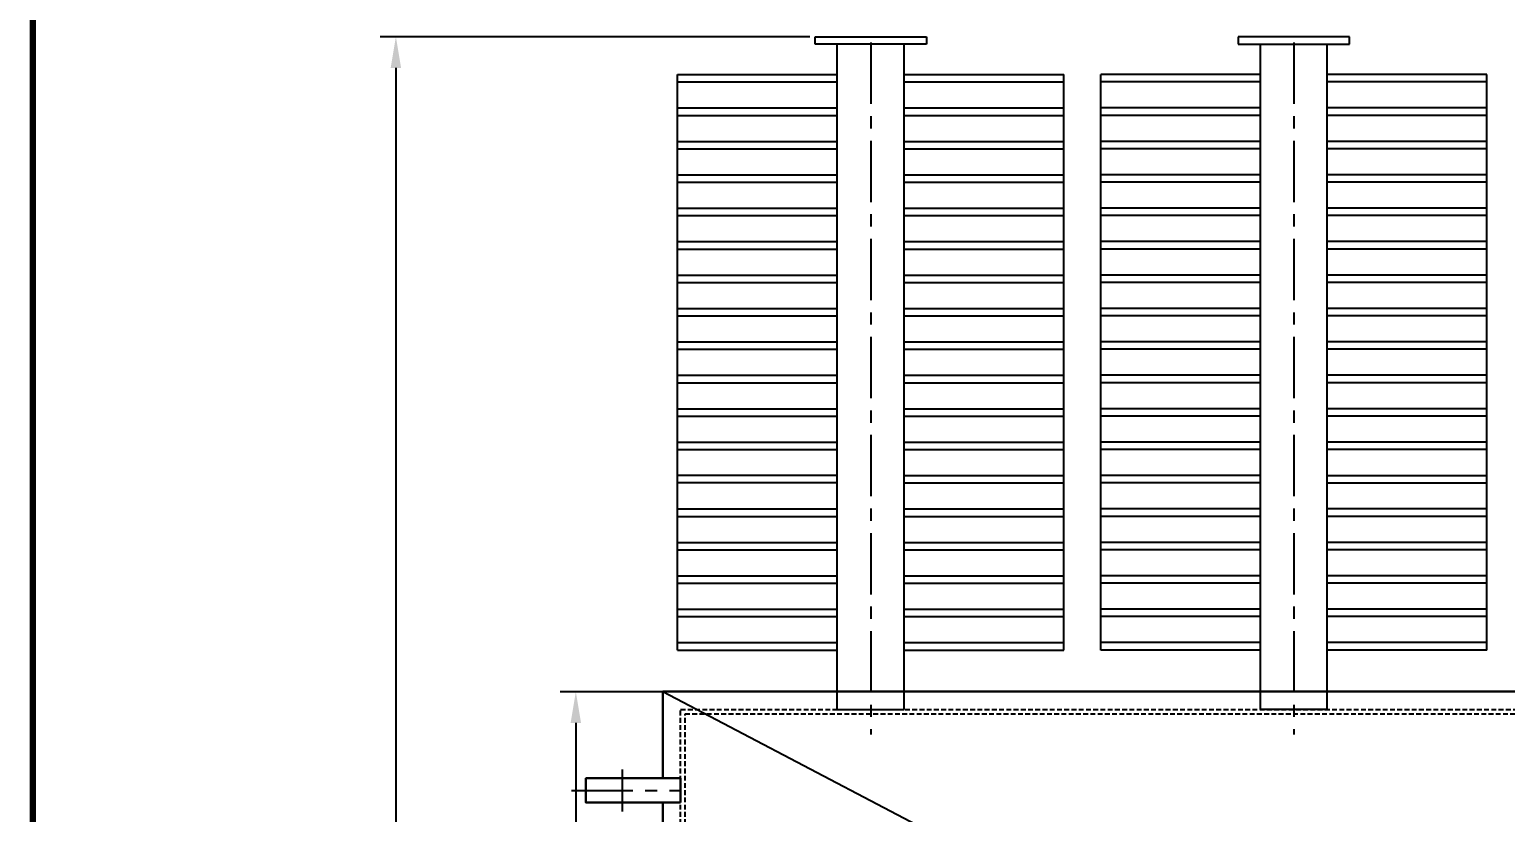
# Model space of a CAD drawing. Header units: inches. Extents: x 198356 to 209798, y -190593 to -183267.
# Drawn here: x 198993 to 200981, y -187402 to -186348 of the extents above; entities that cross this region are included whole.
import ezdxf

# ---------------------------------------------------------------- set-up
doc = ezdxf.new("R2010")
doc.units = ezdxf.units.IN
doc.header["$LTSCALE"] = 13
doc.linetypes.add('CENTERX2', pattern=[101.6, 63.5, -12.7, 12.7, -12.7])
doc.linetypes.add('DASHED', pattern=[0.75, 0.5, -0.25])
for name, color, linetype in [('1', 4, 'Continuous'), ('4虚线层', 6, 'DASHED'), ('粗实线', 4, 'Continuous')]:
    doc.layers.add(name, color=color, linetype=linetype)
doc.layers.add('2细实线', color=3, linetype='Continuous', lineweight=20)
doc.layers.add('标注、文本', color=3, linetype='Continuous', lineweight=25)
doc.styles.get("Standard").update_dxf_attribs({"font": 'gbenor.shx', "bigfont": 'gbcbig.shx'})
doc.dimstyles.new('英寸 1-10', dxfattribs={"dimscale": 14, "dimtxt": 3.5, "dimasz": 2, "dimexe": 1.5, "dimexo": 0.5, "dimgap": 0.5, "dimtad": 1, "dimtoh": 1, "dimdec": 0, "dimdsep": 46, "dimtxsty": 'Standard', "dimcen": 2.5, "dimclrd": 3, "dimclre": 3, "dimclrt": 3, "dimadec": 0, "dimazin": 2, "dimtfac": 1, "dimtdec": 0, "dimtmove": 0, "dimatfit": 2, "dimfxl": 1, "dimarcsym": 0})

# ---------------------------------------------------------------- blocks, each defined once
blk = doc.blocks.new('*D101')
at = {"layer": '2细实线', "color": 3, "linetype": 'ByBlock', "lineweight": -2}
for p, q in [((204482.5, -183812.8), (204702.3, -183812.8)), ((204681.3, -183854.8), (204681.3, -185990.8)), ((204332.5, -186032.8), (204702.3, -186032.8)), ((201100.8, -188826.9), (201100.8, -188994.8)), ((199830.8, -188846.5), (199830.8, -188994.8)), ((201072.8, -188973.8), (199858.8, -188973.8))]:
    blk.add_line(p, q, dxfattribs=at)
at = {"layer": '2细实线', "color": 3, "linetype": 'ByBlock'}
for points in [[(204674.3, -183854.8), (204688.3, -183854.8), (204681.3, -183812.8)], [(204674.3, -185990.8), (204688.3, -185990.8), (204681.3, -186032.8)], [(199858.8, -188969.1), (199858.8, -188978.5), (199830.8, -188973.8)], [(201072.8, -188969.1), (201072.8, -188978.5), (201100.8, -188973.8)]]:
    blk.add_solid(points, dxfattribs=at)
at = {"layer": 'Defpoints', "color": 0, "linetype": 'ByBlock'}
for p in [(204475.5, -183812.8), (204325.5, -186032.8), (204681.3, -186032.8), (201100.8, -188819.9), (199830.8, -188839.5), (199830.8, -188973.8)]:
    blk.add_point(p, dxfattribs=at)
at = {"layer": '2细实线', "color": 3, "linetype": 'ByBlock', "insert": (204636.1, -185152.3), "char_height": 73.5, "attachment_point": 5, "rotation": 90}
blk.add_mtext('2220 [87]', dxfattribs=at)
at = {"layer": '2细实线', "color": 3, "linetype": 'ByBlock', "insert": (200465.8, -188941.3), "char_height": 49, "attachment_point": 5}
blk.add_mtext('1270 [50]', dxfattribs=at)
blk = doc.blocks.new('*D120')
at = {"layer": '2细实线', "color": 3, "linetype": 'ByBlock', "lineweight": -2}
for p, q in [((199869.7, -187239.5), (199707.7, -187239.5)), ((199728.7, -187281.5), (199728.7, -188087.5)), ((199823.8, -188129.5), (199707.7, -188129.5))]:
    blk.add_line(p, q, dxfattribs=at)
at = {"layer": '2细实线', "color": 3, "linetype": 'ByBlock'}
for points in [[(199721.7, -187281.5), (199735.7, -187281.5), (199728.7, -187239.5)], [(199721.7, -188087.5), (199735.7, -188087.5), (199728.7, -188129.5)]]:
    blk.add_solid(points, dxfattribs=at)
at = {"layer": 'Defpoints', "color": 0, "linetype": 'ByBlock'}
for p in [(199876.7, -187239.5), (199728.7, -188129.5), (199830.8, -188129.5)]:
    blk.add_point(p, dxfattribs=at)
at = {"layer": '2细实线', "color": 3, "linetype": 'ByBlock', "insert": (199683.5, -187684.5), "char_height": 73.5, "attachment_point": 5, "rotation": 90}
blk.add_mtext('890 [35]', dxfattribs=at)
blk = doc.blocks.new('*D128')
at = {"layer": '2细实线', "color": 3, "linetype": 'ByBlock', "lineweight": -2}
for p, q in [((200043.8, -186357.5), (199465.3, -186357.5)), ((199486.3, -186399.5), (199486.3, -188797.5)), ((199703.7, -188839.5), (199465.3, -188839.5))]:
    blk.add_line(p, q, dxfattribs=at)
at = {"layer": '2细实线', "color": 3, "linetype": 'ByBlock'}
for points in [[(199479.3, -186399.5), (199493.3, -186399.5), (199486.3, -186357.5)], [(199479.3, -188797.5), (199493.3, -188797.5), (199486.3, -188839.5)]]:
    blk.add_solid(points, dxfattribs=at)
at = {"layer": 'Defpoints', "color": 0, "linetype": 'ByBlock'}
for p in [(200050.8, -186357.5), (199486.3, -188839.5), (199710.7, -188839.5)]:
    blk.add_point(p, dxfattribs=at)
at = {"layer": '2细实线', "color": 3, "linetype": 'ByBlock', "insert": (199441, -187598.5), "char_height": 73.5, "attachment_point": 5, "rotation": 90}
blk.add_mtext('2482 [98]', dxfattribs=at)

msp = doc.modelspace()

# ---------------------------------------------------------------- linework, layer by layer
at = {"layer": '1', "ltscale": 5}
for p, q in [((200050.829, -186357.487), (200200.829, -186357.487)), ((200050.829, -186367.487), (200050.829, -186357.487)), ((200050.829, -186357.487), (200200.829, -186357.487)), ((200050.829, -186367.487), (200050.829, -186357.487)), ((200200.829, -186367.487), (200050.829, -186367.487)), ((200200.829, -186367.487), (200050.829, -186367.487)), ((200080.829, -187263.487), (200080.829, -186367.487)), ((200080.829, -187263.487), (200080.829, -186367.487)), ((200170.829, -187263.487), (200170.829, -186367.487)), ((200170.829, -187263.487), (200170.829, -186367.487)), ((200200.829, -186357.487), (200200.829, -186367.487)), ((200200.829, -186357.487), (200200.829, -186367.487)), ((200770.829, -186357.487), (200620.829, -186357.487)), ((200620.829, -186357.487), (200620.829, -186367.487)), ((200770.829, -186357.487), (200620.829, -186357.487)), ((200620.829, -186357.487), (200620.829, -186367.487)), ((200620.829, -186367.487), (200770.829, -186367.487)), ((200620.829, -186367.487), (200770.829, -186367.487)), ((200650.829, -187263.487), (200650.829, -186367.487)), ((200650.829, -187263.487), (200650.829, -186367.487)), ((200740.829, -187263.487), (200740.829, -186367.487)), ((200740.829, -187263.487), (200740.829, -186367.487)), ((200770.829, -186367.487), (200770.829, -186357.487)), ((200770.829, -186367.487), (200770.829, -186357.487)), ((199865.829, -187183.487), (199865.829, -186408.487)), ((199865.829, -186408.487), (200080.829, -186408.487)), ((199865.829, -186408.487), (200080.829, -186408.487)), ((199865.829, -186408.487), (200080.829, -186408.487)), ((199865.829, -186408.487), (200080.829, -186408.487)), ((200170.829, -186408.487), (200385.829, -186408.487)), ((200170.829, -186408.487), (200385.829, -186408.487)), ((200170.829, -186408.487), (200385.829, -186408.487)), ((200170.829, -186408.487), (200385.829, -186408.487)), ((200170.829, -186408.487), (200385.829, -186408.487)), ((200170.829, -186408.487), (200385.829, -186408.487)), ((200170.829, -186408.487), (200385.829, -186408.487)), ((200170.829, -186408.487), (200385.829, -186408.487)), ((200385.829, -187183.487), (200385.829, -186408.487)), ((200435.829, -187183.487), (200435.829, -186408.487)), ((200650.829, -186408.487), (200435.829, -186408.487)), ((200650.829, -186408.487), (200435.829, -186408.487)), ((200650.829, -186408.487), (200435.829, -186408.487)), ((200650.829, -186408.487), (200435.829, -186408.487)), ((200650.829, -186408.487), (200435.829, -186408.487)), ((200650.829, -186408.487), (200435.829, -186408.487)), ((200650.829, -186408.487), (200435.829, -186408.487)), ((200650.829, -186408.487), (200435.829, -186408.487)), ((200955.829, -186408.487), (200740.829, -186408.487)), ((200955.829, -186408.487), (200740.829, -186408.487)), ((200955.829, -186408.487), (200740.829, -186408.487)), ((200955.829, -186408.487), (200740.829, -186408.487)), ((200955.829, -187183.487), (200955.829, -186408.487)), ((199865.829, -186418.487), (200080.829, -186418.487)), ((199865.829, -186418.487), (200080.829, -186418.487)), ((199865.829, -186418.487), (200080.829, -186418.487)), ((199865.829, -186418.487), (200080.829, -186418.487)), ((200170.829, -186418.487), (200385.829, -186418.487)), ((200170.829, -186418.487), (200385.829, -186418.487)), ((200170.829, -186418.487), (200385.829, -186418.487)), ((200170.829, -186418.487), (200385.829, -186418.487)), ((200170.829, -186418.487), (200385.829, -186418.487)), ((200170.829, -186418.487), (200385.829, -186418.487)), ((200170.829, -186418.487), (200385.829, -186418.487)), ((200170.829, -186418.487), (200385.829, -186418.487)), ((200650.829, -186418.487), (200435.829, -186418.487)), ((200650.829, -186418.487), (200435.829, -186418.487)), ((200650.829, -186418.487), (200435.829, -186418.487)), ((200650.829, -186418.487), (200435.829, -186418.487)), ((200650.829, -186418.487), (200435.829, -186418.487)), ((200650.829, -186418.487), (200435.829, -186418.487)), ((200650.829, -186418.487), (200435.829, -186418.487)), ((200650.829, -186418.487), (200435.829, -186418.487)), ((200955.829, -186418.487), (200740.829, -186418.487)), ((200955.829, -186418.487), (200740.829, -186418.487)), ((200955.829, -186418.487), (200740.829, -186418.487)), ((200955.829, -186418.487), (200740.829, -186418.487)), ((199865.829, -186453.487), (200080.829, -186453.487)), ((199865.829, -186453.487), (200080.829, -186453.487)), ((199865.829, -186453.487), (200080.829, -186453.487)), ((199865.829, -186453.487), (200080.829, -186453.487)), ((200170.829, -186453.487), (200385.829, -186453.487)), ((200170.829, -186453.487), (200385.829, -186453.487)), ((200170.829, -186453.487), (200385.829, -186453.487)), ((200170.829, -186453.487), (200385.829, -186453.487)), ((200170.829, -186453.487), (200385.829, -186453.487)), ((200170.829, -186453.487), (200385.829, -186453.487)), ((200170.829, -186453.487), (200385.829, -186453.487)), ((200170.829, -186453.487), (200385.829, -186453.487)), ((200650.829, -186453.487), (200435.829, -186453.487)), ((200650.829, -186453.487), (200435.829, -186453.487)), ((200650.829, -186453.487), (200435.829, -186453.487)), ((200650.829, -186453.487), (200435.829, -186453.487)), ((200650.829, -186453.487), (200435.829, -186453.487)), ((200650.829, -186453.487), (200435.829, -186453.487)), ((200650.829, -186453.487), (200435.829, -186453.487)), ((200650.829, -186453.487), (200435.829, -186453.487)), ((200955.829, -186453.487), (200740.829, -186453.487)), ((200955.829, -186453.487), (200740.829, -186453.487)), ((200955.829, -186453.487), (200740.829, -186453.487)), ((200955.829, -186453.487), (200740.829, -186453.487)), ((199865.829, -186463.487), (200080.829, -186463.487)), ((199865.829, -186463.487), (200080.829, -186463.487)), ((199865.829, -186463.487), (200080.829, -186463.487)), ((199865.829, -186463.487), (200080.829, -186463.487)), ((200170.829, -186463.487), (200385.829, -186463.487)), ((200170.829, -186463.487), (200385.829, -186463.487)), ((200170.829, -186463.487), (200385.829, -186463.487)), ((200170.829, -186463.487), (200385.829, -186463.487)), ((200170.829, -186463.487), (200385.829, -186463.487)), ((200170.829, -186463.487), (200385.829, -186463.487)), ((200170.829, -186463.487), (200385.829, -186463.487)), ((200170.829, -186463.487), (200385.829, -186463.487)), ((200650.829, -186463.487), (200435.829, -186463.487)), ((200650.829, -186463.487), (200435.829, -186463.487)), ((200650.829, -186463.487), (200435.829, -186463.487)), ((200650.829, -186463.487), (200435.829, -186463.487)), ((200650.829, -186463.487), (200435.829, -186463.487)), ((200650.829, -186463.487), (200435.829, -186463.487)), ((200650.829, -186463.487), (200435.829, -186463.487)), ((200650.829, -186463.487), (200435.829, -186463.487)), ((200955.829, -186463.487), (200740.829, -186463.487)), ((200955.829, -186463.487), (200740.829, -186463.487)), ((200955.829, -186463.487), (200740.829, -186463.487)), ((200955.829, -186463.487), (200740.829, -186463.487)), ((199865.829, -186498.487), (200080.829, -186498.487)), ((199865.829, -186498.487), (200080.829, -186498.487)), ((199865.829, -186498.487), (200080.829, -186498.487)), ((199865.829, -186498.487), (200080.829, -186498.487)), ((199865.829, -186508.487), (200080.829, -186508.487)), ((199865.829, -186508.487), (200080.829, -186508.487)), ((199865.829, -186508.487), (200080.829, -186508.487)), ((199865.829, -186508.487), (200080.829, -186508.487)), ((200170.829, -186498.487), (200385.829, -186498.487)), ((200170.829, -186498.487), (200385.829, -186498.487)), ((200170.829, -186498.487), (200385.829, -186498.487)), ((200170.829, -186498.487), (200385.829, -186498.487)), ((200170.829, -186498.487), (200385.829, -186498.487)), ((200170.829, -186498.487), (200385.829, -186498.487)), ((200170.829, -186498.487), (200385.829, -186498.487)), ((200170.829, -186498.487), (200385.829, -186498.487)), ((200170.829, -186508.487), (200385.829, -186508.487)), ((200170.829, -186508.487), (200385.829, -186508.487)), ((200170.829, -186508.487), (200385.829, -186508.487)), ((200170.829, -186508.487), (200385.829, -186508.487)), ((200170.829, -186508.487), (200385.829, -186508.487)), ((200170.829, -186508.487), (200385.829, -186508.487)), ((200170.829, -186508.487), (200385.829, -186508.487)), ((200170.829, -186508.487), (200385.829, -186508.487)), ((200650.829, -186498.487), (200435.829, -186498.487)), ((200650.829, -186498.487), (200435.829, -186498.487)), ((200650.829, -186498.487), (200435.829, -186498.487)), ((200650.829, -186498.487), (200435.829, -186498.487)), ((200650.829, -186498.487), (200435.829, -186498.487)), ((200650.829, -186498.487), (200435.829, -186498.487)), ((200650.829, -186498.487), (200435.829, -186498.487)), ((200650.829, -186498.487), (200435.829, -186498.487)), ((200650.829, -186508.487), (200435.829, -186508.487)), ((200650.829, -186508.487), (200435.829, -186508.487)), ((200650.829, -186508.487), (200435.829, -186508.487)), ((200650.829, -186508.487), (200435.829, -186508.487)), ((200650.829, -186508.487), (200435.829, -186508.487)), ((200650.829, -186508.487), (200435.829, -186508.487)), ((200650.829, -186508.487), (200435.829, -186508.487)), ((200650.829, -186508.487), (200435.829, -186508.487)), ((200955.829, -186498.487), (200740.829, -186498.487)), ((200955.829, -186498.487), (200740.829, -186498.487)), ((200955.829, -186498.487), (200740.829, -186498.487)), ((200955.829, -186498.487), (200740.829, -186498.487)), ((200955.829, -186508.487), (200740.829, -186508.487)), ((200955.829, -186508.487), (200740.829, -186508.487)), ((200955.829, -186508.487), (200740.829, -186508.487)), ((200955.829, -186508.487), (200740.829, -186508.487)), ((199865.829, -186543.487), (200080.829, -186543.487)), ((199865.829, -186543.487), (200080.829, -186543.487)), ((200170.829, -186543.487), (200385.829, -186543.487)), ((200170.829, -186543.487), (200385.829, -186543.487)), ((200170.829, -186543.487), (200385.829, -186543.487)), ((200170.829, -186543.487), (200385.829, -186543.487)), ((200650.829, -186543.487), (200435.829, -186543.487)), ((200650.829, -186543.487), (200435.829, -186543.487)), ((200650.829, -186543.487), (200435.829, -186543.487)), ((200650.829, -186543.487), (200435.829, -186543.487)), ((200955.829, -186543.487), (200740.829, -186543.487)), ((200955.829, -186543.487), (200740.829, -186543.487)), ((199865.829, -186553.487), (200080.829, -186553.487)), ((199865.829, -186553.487), (200080.829, -186553.487)), ((200170.829, -186553.487), (200385.829, -186553.487)), ((200170.829, -186553.487), (200385.829, -186553.487)), ((200170.829, -186553.487), (200385.829, -186553.487)), ((200170.829, -186553.487), (200385.829, -186553.487)), ((200650.829, -186553.487), (200435.829, -186553.487)), ((200650.829, -186553.487), (200435.829, -186553.487)), ((200650.829, -186553.487), (200435.829, -186553.487)), ((200650.829, -186553.487), (200435.829, -186553.487)), ((200955.829, -186553.487), (200740.829, -186553.487)), ((200955.829, -186553.487), (200740.829, -186553.487)), ((199865.829, -186588.487), (200080.829, -186588.487)), ((199865.829, -186588.487), (200080.829, -186588.487)), ((200170.829, -186588.487), (200385.829, -186588.487)), ((200170.829, -186588.487), (200385.829, -186588.487)), ((200170.829, -186588.487), (200385.829, -186588.487)), ((200170.829, -186588.487), (200385.829, -186588.487)), ((200650.829, -186588.487), (200435.829, -186588.487)), ((200650.829, -186588.487), (200435.829, -186588.487)), ((200650.829, -186588.487), (200435.829, -186588.487)), ((200650.829, -186588.487), (200435.829, -186588.487)), ((200955.829, -186588.487), (200740.829, -186588.487)), ((200955.829, -186588.487), (200740.829, -186588.487)), ((199865.829, -186598.487), (200080.829, -186598.487)), ((199865.829, -186598.487), (200080.829, -186598.487)), ((200170.829, -186598.487), (200385.829, -186598.487)), ((200170.829, -186598.487), (200385.829, -186598.487)), ((200170.829, -186598.487), (200385.829, -186598.487)), ((200170.829, -186598.487), (200385.829, -186598.487)), ((200650.829, -186598.487), (200435.829, -186598.487)), ((200650.829, -186598.487), (200435.829, -186598.487)), ((200650.829, -186598.487), (200435.829, -186598.487)), ((200650.829, -186598.487), (200435.829, -186598.487)), ((200955.829, -186598.487), (200740.829, -186598.487)), ((200955.829, -186598.487), (200740.829, -186598.487)), ((199865.829, -186633.487), (200080.829, -186633.487)), ((199865.829, -186633.487), (200080.829, -186633.487)), ((199865.829, -186643.487), (200080.829, -186643.487)), ((199865.829, -186643.487), (200080.829, -186643.487)), ((200170.829, -186633.487), (200385.829, -186633.487)), ((200170.829, -186633.487), (200385.829, -186633.487)), ((200170.829, -186633.487), (200385.829, -186633.487)), ((200170.829, -186633.487), (200385.829, -186633.487)), ((200170.829, -186643.487), (200385.829, -186643.487)), ((200170.829, -186643.487), (200385.829, -186643.487)), ((200170.829, -186643.487), (200385.829, -186643.487)), ((200170.829, -186643.487), (200385.829, -186643.487)), ((200650.829, -186633.487), (200435.829, -186633.487)), ((200650.829, -186633.487), (200435.829, -186633.487)), ((200650.829, -186633.487), (200435.829, -186633.487)), ((200650.829, -186633.487), (200435.829, -186633.487)), ((200650.829, -186643.487), (200435.829, -186643.487)), ((200650.829, -186643.487), (200435.829, -186643.487)), ((200650.829, -186643.487), (200435.829, -186643.487)), ((200650.829, -186643.487), (200435.829, -186643.487)), ((200955.829, -186633.487), (200740.829, -186633.487)), ((200955.829, -186633.487), (200740.829, -186633.487)), ((200955.829, -186643.487), (200740.829, -186643.487)), ((200955.829, -186643.487), (200740.829, -186643.487)), ((199865.829, -186678.487), (200080.829, -186678.487)), ((199865.829, -186678.487), (200080.829, -186678.487)), ((199865.829, -186678.487), (200080.829, -186678.487)), ((199865.829, -186678.487), (200080.829, -186678.487)), ((199865.829, -186688.487), (200080.829, -186688.487)), ((199865.829, -186688.487), (200080.829, -186688.487)), ((199865.829, -186688.487), (200080.829, -186688.487)), ((199865.829, -186688.487), (200080.829, -186688.487)), ((200170.829, -186678.487), (200385.829, -186678.487)), ((200170.829, -186678.487), (200385.829, -186678.487)), ((200170.829, -186678.487), (200385.829, -186678.487)), ((200170.829, -186678.487), (200385.829, -186678.487)), ((200170.829, -186678.487), (200385.829, -186678.487)), ((200170.829, -186678.487), (200385.829, -186678.487)), ((200170.829, -186678.487), (200385.829, -186678.487)), ((200170.829, -186678.487), (200385.829, -186678.487)), ((200170.829, -186688.487), (200385.829, -186688.487)), ((200170.829, -186688.487), (200385.829, -186688.487)), ((200170.829, -186688.487), (200385.829, -186688.487)), ((200170.829, -186688.487), (200385.829, -186688.487)), ((200170.829, -186688.487), (200385.829, -186688.487)), ((200170.829, -186688.487), (200385.829, -186688.487)), ((200170.829, -186688.487), (200385.829, -186688.487)), ((200170.829, -186688.487), (200385.829, -186688.487)), ((200650.829, -186678.487), (200435.829, -186678.487)), ((200650.829, -186678.487), (200435.829, -186678.487)), ((200650.829, -186678.487), (200435.829, -186678.487)), ((200650.829, -186678.487), (200435.829, -186678.487)), ((200650.829, -186678.487), (200435.829, -186678.487)), ((200650.829, -186678.487), (200435.829, -186678.487)), ((200650.829, -186678.487), (200435.829, -186678.487)), ((200650.829, -186678.487), (200435.829, -186678.487)), ((200650.829, -186688.487), (200435.829, -186688.487)), ((200650.829, -186688.487), (200435.829, -186688.487)), ((200650.829, -186688.487), (200435.829, -186688.487)), ((200650.829, -186688.487), (200435.829, -186688.487)), ((200650.829, -186688.487), (200435.829, -186688.487)), ((200650.829, -186688.487), (200435.829, -186688.487)), ((200650.829, -186688.487), (200435.829, -186688.487)), ((200650.829, -186688.487), (200435.829, -186688.487)), ((200955.829, -186678.487), (200740.829, -186678.487)), ((200955.829, -186678.487), (200740.829, -186678.487)), ((200955.829, -186678.487), (200740.829, -186678.487)), ((200955.829, -186678.487), (200740.829, -186678.487)), ((200955.829, -186688.487), (200740.829, -186688.487)), ((200955.829, -186688.487), (200740.829, -186688.487)), ((200955.829, -186688.487), (200740.829, -186688.487)), ((200955.829, -186688.487), (200740.829, -186688.487)), ((199865.829, -186723.487), (200080.829, -186723.487)), ((199865.829, -186723.487), (200080.829, -186723.487)), ((199865.829, -186723.487), (200080.829, -186723.487)), ((199865.829, -186723.487), (200080.829, -186723.487)), ((200170.829, -186723.487), (200385.829, -186723.487)), ((200170.829, -186723.487), (200385.829, -186723.487)), ((200170.829, -186723.487), (200385.829, -186723.487)), ((200170.829, -186723.487), (200385.829, -186723.487)), ((200170.829, -186723.487), (200385.829, -186723.487)), ((200170.829, -186723.487), (200385.829, -186723.487)), ((200170.829, -186723.487), (200385.829, -186723.487)), ((200170.829, -186723.487), (200385.829, -186723.487)), ((200650.829, -186723.487), (200435.829, -186723.487)), ((200650.829, -186723.487), (200435.829, -186723.487)), ((200650.829, -186723.487), (200435.829, -186723.487)), ((200650.829, -186723.487), (200435.829, -186723.487)), ((200650.829, -186723.487), (200435.829, -186723.487)), ((200650.829, -186723.487), (200435.829, -186723.487)), ((200650.829, -186723.487), (200435.829, -186723.487)), ((200650.829, -186723.487), (200435.829, -186723.487)), ((200955.829, -186723.487), (200740.829, -186723.487)), ((200955.829, -186723.487), (200740.829, -186723.487)), ((200955.829, -186723.487), (200740.829, -186723.487)), ((200955.829, -186723.487), (200740.829, -186723.487)), ((199865.829, -186733.487), (200080.829, -186733.487)), ((199865.829, -186733.487), (200080.829, -186733.487)), ((199865.829, -186733.487), (200080.829, -186733.487)), ((199865.829, -186733.487), (200080.829, -186733.487)), ((200170.829, -186733.487), (200385.829, -186733.487)), ((200170.829, -186733.487), (200385.829, -186733.487)), ((200170.829, -186733.487), (200385.829, -186733.487)), ((200170.829, -186733.487), (200385.829, -186733.487)), ((200170.829, -186733.487), (200385.829, -186733.487)), ((200170.829, -186733.487), (200385.829, -186733.487)), ((200170.829, -186733.487), (200385.829, -186733.487)), ((200170.829, -186733.487), (200385.829, -186733.487)), ((200650.829, -186733.487), (200435.829, -186733.487)), ((200650.829, -186733.487), (200435.829, -186733.487)), ((200650.829, -186733.487), (200435.829, -186733.487)), ((200650.829, -186733.487), (200435.829, -186733.487)), ((200650.829, -186733.487), (200435.829, -186733.487)), ((200650.829, -186733.487), (200435.829, -186733.487)), ((200650.829, -186733.487), (200435.829, -186733.487)), ((200650.829, -186733.487), (200435.829, -186733.487)), ((200955.829, -186733.487), (200740.829, -186733.487)), ((200955.829, -186733.487), (200740.829, -186733.487)), ((200955.829, -186733.487), (200740.829, -186733.487)), ((200955.829, -186733.487), (200740.829, -186733.487)), ((199865.829, -186768.487), (200080.829, -186768.487)), ((199865.829, -186768.487), (200080.829, -186768.487)), ((199865.829, -186768.487), (200080.829, -186768.487)), ((199865.829, -186768.487), (200080.829, -186768.487)), ((200170.829, -186768.487), (200385.829, -186768.487)), ((200170.829, -186768.487), (200385.829, -186768.487)), ((200170.829, -186768.487), (200385.829, -186768.487)), ((200170.829, -186768.487), (200385.829, -186768.487)), ((200170.829, -186768.487), (200385.829, -186768.487)), ((200170.829, -186768.487), (200385.829, -186768.487)), ((200170.829, -186768.487), (200385.829, -186768.487)), ((200170.829, -186768.487), (200385.829, -186768.487)), ((200650.829, -186768.487), (200435.829, -186768.487)), ((200650.829, -186768.487), (200435.829, -186768.487)), ((200650.829, -186768.487), (200435.829, -186768.487)), ((200650.829, -186768.487), (200435.829, -186768.487)), ((200650.829, -186768.487), (200435.829, -186768.487)), ((200650.829, -186768.487), (200435.829, -186768.487)), ((200650.829, -186768.487), (200435.829, -186768.487)), ((200650.829, -186768.487), (200435.829, -186768.487)), ((200955.829, -186768.487), (200740.829, -186768.487)), ((200955.829, -186768.487), (200740.829, -186768.487)), ((200955.829, -186768.487), (200740.829, -186768.487)), ((200955.829, -186768.487), (200740.829, -186768.487)), ((199865.829, -186778.487), (200080.829, -186778.487)), ((199865.829, -186778.487), (200080.829, -186778.487)), ((199865.829, -186778.487), (200080.829, -186778.487)), ((199865.829, -186778.487), (200080.829, -186778.487)), ((200170.829, -186778.487), (200385.829, -186778.487)), ((200170.829, -186778.487), (200385.829, -186778.487)), ((200170.829, -186778.487), (200385.829, -186778.487)), ((200170.829, -186778.487), (200385.829, -186778.487)), ((200170.829, -186778.487), (200385.829, -186778.487)), ((200170.829, -186778.487), (200385.829, -186778.487)), ((200170.829, -186778.487), (200385.829, -186778.487)), ((200170.829, -186778.487), (200385.829, -186778.487)), ((200650.829, -186778.487), (200435.829, -186778.487)), ((200650.829, -186778.487), (200435.829, -186778.487)), ((200650.829, -186778.487), (200435.829, -186778.487)), ((200650.829, -186778.487), (200435.829, -186778.487)), ((200650.829, -186778.487), (200435.829, -186778.487)), ((200650.829, -186778.487), (200435.829, -186778.487)), ((200650.829, -186778.487), (200435.829, -186778.487)), ((200650.829, -186778.487), (200435.829, -186778.487)), ((200955.829, -186778.487), (200740.829, -186778.487)), ((200955.829, -186778.487), (200740.829, -186778.487)), ((200955.829, -186778.487), (200740.829, -186778.487)), ((200955.829, -186778.487), (200740.829, -186778.487)), ((199865.829, -186813.487), (200080.829, -186813.487)), ((199865.829, -186813.487), (200080.829, -186813.487)), ((199865.829, -186823.487), (200080.829, -186823.487)), ((199865.829, -186823.487), (200080.829, -186823.487)), ((200170.829, -186813.487), (200385.829, -186813.487)), ((200170.829, -186813.487), (200385.829, -186813.487)), ((200170.829, -186813.487), (200385.829, -186813.487)), ((200170.829, -186813.487), (200385.829, -186813.487)), ((200170.829, -186823.487), (200385.829, -186823.487)), ((200170.829, -186823.487), (200385.829, -186823.487)), ((200170.829, -186823.487), (200385.829, -186823.487)), ((200170.829, -186823.487), (200385.829, -186823.487)), ((200650.829, -186813.487), (200435.829, -186813.487)), ((200650.829, -186813.487), (200435.829, -186813.487)), ((200650.829, -186813.487), (200435.829, -186813.487)), ((200650.829, -186813.487), (200435.829, -186813.487)), ((200650.829, -186823.487), (200435.829, -186823.487)), ((200650.829, -186823.487), (200435.829, -186823.487)), ((200650.829, -186823.487), (200435.829, -186823.487)), ((200650.829, -186823.487), (200435.829, -186823.487)), ((200955.829, -186813.487), (200740.829, -186813.487)), ((200955.829, -186813.487), (200740.829, -186813.487)), ((200955.829, -186823.487), (200740.829, -186823.487)), ((200955.829, -186823.487), (200740.829, -186823.487)), ((199865.829, -186858.487), (200080.829, -186858.487)), ((199865.829, -186858.487), (200080.829, -186858.487)), ((199865.829, -186868.487), (200080.829, -186868.487)), ((199865.829, -186868.487), (200080.829, -186868.487)), ((200170.829, -186858.487), (200385.829, -186858.487)), ((200170.829, -186858.487), (200385.829, -186858.487)), ((200170.829, -186858.487), (200385.829, -186858.487)), ((200170.829, -186858.487), (200385.829, -186858.487)), ((200170.829, -186868.487), (200385.829, -186868.487)), ((200170.829, -186868.487), (200385.829, -186868.487)), ((200170.829, -186868.487), (200385.829, -186868.487)), ((200170.829, -186868.487), (200385.829, -186868.487)), ((200650.829, -186858.487), (200435.829, -186858.487)), ((200650.829, -186858.487), (200435.829, -186858.487)), ((200650.829, -186858.487), (200435.829, -186858.487)), ((200650.829, -186858.487), (200435.829, -186858.487)), ((200650.829, -186868.487), (200435.829, -186868.487)), ((200650.829, -186868.487), (200435.829, -186868.487)), ((200650.829, -186868.487), (200435.829, -186868.487)), ((200650.829, -186868.487), (200435.829, -186868.487)), ((200955.829, -186858.487), (200740.829, -186858.487)), ((200955.829, -186858.487), (200740.829, -186858.487)), ((200955.829, -186868.487), (200740.829, -186868.487)), ((200955.829, -186868.487), (200740.829, -186868.487)), ((199865.829, -186903.487), (200080.829, -186903.487)), ((199865.829, -186903.487), (200080.829, -186903.487)), ((200170.829, -186903.487), (200385.829, -186903.487)), ((200170.829, -186903.487), (200385.829, -186903.487)), ((200170.829, -186903.487), (200385.829, -186903.487)), ((200170.829, -186903.487), (200385.829, -186903.487)), ((200650.829, -186903.487), (200435.829, -186903.487)), ((200650.829, -186903.487), (200435.829, -186903.487)), ((200650.829, -186903.487), (200435.829, -186903.487)), ((200650.829, -186903.487), (200435.829, -186903.487)), ((200955.829, -186903.487), (200740.829, -186903.487)), ((200955.829, -186903.487), (200740.829, -186903.487)), ((199865.829, -186913.487), (200080.829, -186913.487)), ((199865.829, -186913.487), (200080.829, -186913.487)), ((200170.829, -186913.487), (200385.829, -186913.487)), ((200170.829, -186913.487), (200385.829, -186913.487)), ((200170.829, -186913.487), (200385.829, -186913.487)), ((200170.829, -186913.487), (200385.829, -186913.487)), ((200650.829, -186913.487), (200435.829, -186913.487)), ((200650.829, -186913.487), (200435.829, -186913.487)), ((200650.829, -186913.487), (200435.829, -186913.487)), ((200650.829, -186913.487), (200435.829, -186913.487)), ((200955.829, -186913.487), (200740.829, -186913.487)), ((200955.829, -186913.487), (200740.829, -186913.487)), ((200080.829, -186948.487), (199865.829, -186948.487)), ((200080.829, -186948.487), (199865.829, -186948.487)), ((200080.829, -186948.487), (199865.829, -186948.487)), ((200080.829, -186948.487), (199865.829, -186948.487)), ((200170.829, -186948.487), (200385.829, -186948.487)), ((200170.829, -186948.487), (200385.829, -186948.487)), ((200170.829, -186948.487), (200385.829, -186948.487)), ((200170.829, -186948.487), (200385.829, -186948.487)), ((200650.829, -186948.487), (200435.829, -186948.487)), ((200650.829, -186948.487), (200435.829, -186948.487)), ((200650.829, -186948.487), (200435.829, -186948.487)), ((200650.829, -186948.487), (200435.829, -186948.487)), ((200740.829, -186948.487), (200955.829, -186948.487)), ((200740.829, -186948.487), (200955.829, -186948.487)), ((200740.829, -186948.487), (200955.829, -186948.487)), ((200740.829, -186948.487), (200955.829, -186948.487)), ((200080.829, -186958.487), (199865.829, -186958.487)), ((200080.829, -186958.487), (199865.829, -186958.487)), ((200080.829, -186958.487), (199865.829, -186958.487)), ((200080.829, -186958.487), (199865.829, -186958.487)), ((200080.829, -186958.487), (199865.829, -186958.487)), ((200080.829, -186958.487), (199865.829, -186958.487)), ((200170.829, -186958.487), (200385.829, -186958.487)), ((200170.829, -186958.487), (200385.829, -186958.487)), ((200170.829, -186958.487), (200385.829, -186958.487)), ((200170.829, -186958.487), (200385.829, -186958.487)), ((200170.829, -186958.487), (200385.829, -186958.487)), ((200170.829, -186958.487), (200385.829, -186958.487)), ((200650.829, -186958.487), (200435.829, -186958.487)), ((200650.829, -186958.487), (200435.829, -186958.487)), ((200650.829, -186958.487), (200435.829, -186958.487)), ((200650.829, -186958.487), (200435.829, -186958.487)), ((200650.829, -186958.487), (200435.829, -186958.487)), ((200650.829, -186958.487), (200435.829, -186958.487)), ((200740.829, -186958.487), (200955.829, -186958.487)), ((200740.829, -186958.487), (200955.829, -186958.487)), ((200740.829, -186958.487), (200955.829, -186958.487)), ((200740.829, -186958.487), (200955.829, -186958.487)), ((200740.829, -186958.487), (200955.829, -186958.487)), ((200740.829, -186958.487), (200955.829, -186958.487)), ((199865.829, -186993.487), (200080.829, -186993.487)), ((199865.829, -186993.487), (200080.829, -186993.487)), ((199865.829, -186993.487), (200080.829, -186993.487)), ((199865.829, -186993.487), (200080.829, -186993.487)), ((199865.829, -187003.487), (200080.829, -187003.487)), ((199865.829, -187003.487), (200080.829, -187003.487)), ((199865.829, -187003.487), (200080.829, -187003.487)), ((199865.829, -187003.487), (200080.829, -187003.487)), ((200170.829, -186993.487), (200385.829, -186993.487)), ((200170.829, -186993.487), (200385.829, -186993.487)), ((200170.829, -186993.487), (200385.829, -186993.487)), ((200170.829, -186993.487), (200385.829, -186993.487)), ((200170.829, -186993.487), (200385.829, -186993.487)), ((200170.829, -186993.487), (200385.829, -186993.487)), ((200170.829, -186993.487), (200385.829, -186993.487)), ((200170.829, -186993.487), (200385.829, -186993.487)), ((200170.829, -187003.487), (200385.829, -187003.487)), ((200170.829, -187003.487), (200385.829, -187003.487)), ((200170.829, -187003.487), (200385.829, -187003.487)), ((200170.829, -187003.487), (200385.829, -187003.487)), ((200170.829, -187003.487), (200385.829, -187003.487)), ((200170.829, -187003.487), (200385.829, -187003.487)), ((200170.829, -187003.487), (200385.829, -187003.487)), ((200170.829, -187003.487), (200385.829, -187003.487)), ((200650.829, -186993.487), (200435.829, -186993.487)), ((200650.829, -186993.487), (200435.829, -186993.487)), ((200650.829, -186993.487), (200435.829, -186993.487)), ((200650.829, -186993.487), (200435.829, -186993.487)), ((200650.829, -186993.487), (200435.829, -186993.487)), ((200650.829, -186993.487), (200435.829, -186993.487)), ((200650.829, -186993.487), (200435.829, -186993.487)), ((200650.829, -186993.487), (200435.829, -186993.487)), ((200650.829, -187003.487), (200435.829, -187003.487)), ((200650.829, -187003.487), (200435.829, -187003.487)), ((200650.829, -187003.487), (200435.829, -187003.487)), ((200650.829, -187003.487), (200435.829, -187003.487)), ((200650.829, -187003.487), (200435.829, -187003.487)), ((200650.829, -187003.487), (200435.829, -187003.487)), ((200650.829, -187003.487), (200435.829, -187003.487)), ((200650.829, -187003.487), (200435.829, -187003.487)), ((200955.829, -186993.487), (200740.829, -186993.487)), ((200955.829, -186993.487), (200740.829, -186993.487)), ((200955.829, -186993.487), (200740.829, -186993.487)), ((200955.829, -186993.487), (200740.829, -186993.487)), ((200955.829, -187003.487), (200740.829, -187003.487)), ((200955.829, -187003.487), (200740.829, -187003.487)), ((200955.829, -187003.487), (200740.829, -187003.487)), ((200955.829, -187003.487), (200740.829, -187003.487)), ((199865.829, -187038.487), (200080.829, -187038.487)), ((199865.829, -187038.487), (200080.829, -187038.487)), ((199865.829, -187038.487), (200080.829, -187038.487)), ((199865.829, -187038.487), (200080.829, -187038.487)), ((199865.829, -187048.487), (200080.829, -187048.487)), ((199865.829, -187048.487), (200080.829, -187048.487)), ((199865.829, -187048.487), (200080.829, -187048.487)), ((199865.829, -187048.487), (200080.829, -187048.487)), ((200170.829, -187038.487), (200385.829, -187038.487)), ((200170.829, -187038.487), (200385.829, -187038.487)), ((200170.829, -187038.487), (200385.829, -187038.487)), ((200170.829, -187038.487), (200385.829, -187038.487)), ((200170.829, -187038.487), (200385.829, -187038.487)), ((200170.829, -187038.487), (200385.829, -187038.487)), ((200170.829, -187038.487), (200385.829, -187038.487)), ((200170.829, -187038.487), (200385.829, -187038.487)), ((200170.829, -187048.487), (200385.829, -187048.487)), ((200170.829, -187048.487), (200385.829, -187048.487)), ((200170.829, -187048.487), (200385.829, -187048.487)), ((200170.829, -187048.487), (200385.829, -187048.487)), ((200170.829, -187048.487), (200385.829, -187048.487)), ((200170.829, -187048.487), (200385.829, -187048.487)), ((200170.829, -187048.487), (200385.829, -187048.487)), ((200170.829, -187048.487), (200385.829, -187048.487)), ((200650.829, -187038.487), (200435.829, -187038.487)), ((200650.829, -187038.487), (200435.829, -187038.487)), ((200650.829, -187038.487), (200435.829, -187038.487)), ((200650.829, -187038.487), (200435.829, -187038.487)), ((200650.829, -187038.487), (200435.829, -187038.487)), ((200650.829, -187038.487), (200435.829, -187038.487)), ((200650.829, -187038.487), (200435.829, -187038.487)), ((200650.829, -187038.487), (200435.829, -187038.487)), ((200650.829, -187048.487), (200435.829, -187048.487)), ((200650.829, -187048.487), (200435.829, -187048.487)), ((200650.829, -187048.487), (200435.829, -187048.487)), ((200650.829, -187048.487), (200435.829, -187048.487)), ((200650.829, -187048.487), (200435.829, -187048.487)), ((200650.829, -187048.487), (200435.829, -187048.487)), ((200650.829, -187048.487), (200435.829, -187048.487)), ((200650.829, -187048.487), (200435.829, -187048.487)), ((200955.829, -187038.487), (200740.829, -187038.487)), ((200955.829, -187038.487), (200740.829, -187038.487)), ((200955.829, -187038.487), (200740.829, -187038.487)), ((200955.829, -187038.487), (200740.829, -187038.487)), ((200955.829, -187048.487), (200740.829, -187048.487)), ((200955.829, -187048.487), (200740.829, -187048.487)), ((200955.829, -187048.487), (200740.829, -187048.487)), ((200955.829, -187048.487), (200740.829, -187048.487)), ((199865.829, -187083.487), (200080.829, -187083.487)), ((199865.829, -187083.487), (200080.829, -187083.487)), ((199865.829, -187083.487), (200080.829, -187083.487)), ((199865.829, -187083.487), (200080.829, -187083.487)), ((200170.829, -187083.487), (200385.829, -187083.487)), ((200170.829, -187083.487), (200385.829, -187083.487)), ((200170.829, -187083.487), (200385.829, -187083.487)), ((200170.829, -187083.487), (200385.829, -187083.487)), ((200170.829, -187083.487), (200385.829, -187083.487)), ((200170.829, -187083.487), (200385.829, -187083.487)), ((200170.829, -187083.487), (200385.829, -187083.487)), ((200170.829, -187083.487), (200385.829, -187083.487)), ((200650.829, -187083.487), (200435.829, -187083.487)), ((200650.829, -187083.487), (200435.829, -187083.487)), ((200650.829, -187083.487), (200435.829, -187083.487)), ((200650.829, -187083.487), (200435.829, -187083.487)), ((200650.829, -187083.487), (200435.829, -187083.487)), ((200650.829, -187083.487), (200435.829, -187083.487)), ((200650.829, -187083.487), (200435.829, -187083.487)), ((200650.829, -187083.487), (200435.829, -187083.487)), ((200955.829, -187083.487), (200740.829, -187083.487)), ((200955.829, -187083.487), (200740.829, -187083.487)), ((200955.829, -187083.487), (200740.829, -187083.487)), ((200955.829, -187083.487), (200740.829, -187083.487)), ((199865.829, -187093.487), (200080.829, -187093.487)), ((199865.829, -187093.487), (200080.829, -187093.487)), ((199865.829, -187093.487), (200080.829, -187093.487)), ((199865.829, -187093.487), (200080.829, -187093.487)), ((200170.829, -187093.487), (200385.829, -187093.487)), ((200170.829, -187093.487), (200385.829, -187093.487)), ((200170.829, -187093.487), (200385.829, -187093.487)), ((200170.829, -187093.487), (200385.829, -187093.487)), ((200170.829, -187093.487), (200385.829, -187093.487)), ((200170.829, -187093.487), (200385.829, -187093.487)), ((200170.829, -187093.487), (200385.829, -187093.487)), ((200170.829, -187093.487), (200385.829, -187093.487)), ((200650.829, -187093.487), (200435.829, -187093.487)), ((200650.829, -187093.487), (200435.829, -187093.487)), ((200650.829, -187093.487), (200435.829, -187093.487)), ((200650.829, -187093.487), (200435.829, -187093.487)), ((200650.829, -187093.487), (200435.829, -187093.487)), ((200650.829, -187093.487), (200435.829, -187093.487)), ((200650.829, -187093.487), (200435.829, -187093.487)), ((200650.829, -187093.487), (200435.829, -187093.487)), ((200955.829, -187093.487), (200740.829, -187093.487)), ((200955.829, -187093.487), (200740.829, -187093.487)), ((200955.829, -187093.487), (200740.829, -187093.487)), ((200955.829, -187093.487), (200740.829, -187093.487)), ((199865.829, -187128.487), (200080.829, -187128.487)), ((199865.829, -187128.487), (200080.829, -187128.487)), ((199865.829, -187128.487), (200080.829, -187128.487)), ((199865.829, -187128.487), (200080.829, -187128.487)), ((200170.829, -187128.487), (200385.829, -187128.487)), ((200170.829, -187128.487), (200385.829, -187128.487)), ((200170.829, -187128.487), (200385.829, -187128.487)), ((200170.829, -187128.487), (200385.829, -187128.487)), ((200170.829, -187128.487), (200385.829, -187128.487)), ((200170.829, -187128.487), (200385.829, -187128.487)), ((200170.829, -187128.487), (200385.829, -187128.487)), ((200170.829, -187128.487), (200385.829, -187128.487)), ((200650.829, -187128.487), (200435.829, -187128.487)), ((200650.829, -187128.487), (200435.829, -187128.487)), ((200650.829, -187128.487), (200435.829, -187128.487)), ((200650.829, -187128.487), (200435.829, -187128.487)), ((200650.829, -187128.487), (200435.829, -187128.487)), ((200650.829, -187128.487), (200435.829, -187128.487)), ((200650.829, -187128.487), (200435.829, -187128.487)), ((200650.829, -187128.487), (200435.829, -187128.487)), ((200955.829, -187128.487), (200740.829, -187128.487)), ((200955.829, -187128.487), (200740.829, -187128.487)), ((200955.829, -187128.487), (200740.829, -187128.487)), ((200955.829, -187128.487), (200740.829, -187128.487)), ((199865.829, -187138.487), (200080.829, -187138.487)), ((199865.829, -187138.487), (200080.829, -187138.487)), ((199865.829, -187138.487), (200080.829, -187138.487)), ((199865.829, -187138.487), (200080.829, -187138.487)), ((200170.829, -187138.487), (200385.829, -187138.487)), ((200170.829, -187138.487), (200385.829, -187138.487)), ((200170.829, -187138.487), (200385.829, -187138.487)), ((200170.829, -187138.487), (200385.829, -187138.487)), ((200170.829, -187138.487), (200385.829, -187138.487)), ((200170.829, -187138.487), (200385.829, -187138.487)), ((200170.829, -187138.487), (200385.829, -187138.487)), ((200170.829, -187138.487), (200385.829, -187138.487)), ((200650.829, -187138.487), (200435.829, -187138.487)), ((200650.829, -187138.487), (200435.829, -187138.487)), ((200650.829, -187138.487), (200435.829, -187138.487)), ((200650.829, -187138.487), (200435.829, -187138.487)), ((200650.829, -187138.487), (200435.829, -187138.487)), ((200650.829, -187138.487), (200435.829, -187138.487)), ((200650.829, -187138.487), (200435.829, -187138.487)), ((200650.829, -187138.487), (200435.829, -187138.487)), ((200955.829, -187138.487), (200740.829, -187138.487)), ((200955.829, -187138.487), (200740.829, -187138.487)), ((200955.829, -187138.487), (200740.829, -187138.487)), ((200955.829, -187138.487), (200740.829, -187138.487)), ((199865.829, -187173.487), (200080.829, -187173.487)), ((199865.829, -187173.487), (200080.829, -187173.487)), ((199865.829, -187183.487), (200080.829, -187183.487)), ((199865.829, -187183.487), (200080.829, -187183.487)), ((200170.829, -187173.487), (200385.829, -187173.487)), ((200170.829, -187173.487), (200385.829, -187173.487)), ((200170.829, -187173.487), (200385.829, -187173.487)), ((200170.829, -187173.487), (200385.829, -187173.487)), ((200170.829, -187183.487), (200385.829, -187183.487)), ((200170.829, -187183.487), (200385.829, -187183.487)), ((200170.829, -187183.487), (200385.829, -187183.487)), ((200170.829, -187183.487), (200385.829, -187183.487)), ((200650.829, -187173.487), (200435.829, -187173.487)), ((200650.829, -187173.487), (200435.829, -187173.487)), ((200650.829, -187173.487), (200435.829, -187173.487)), ((200650.829, -187173.487), (200435.829, -187173.487)), ((200650.829, -187183.487), (200435.829, -187183.487)), ((200650.829, -187183.487), (200435.829, -187183.487)), ((200650.829, -187183.487), (200435.829, -187183.487)), ((200650.829, -187183.487), (200435.829, -187183.487)), ((200955.829, -187173.487), (200740.829, -187173.487)), ((200955.829, -187173.487), (200740.829, -187173.487)), ((200955.829, -187183.487), (200740.829, -187183.487)), ((200955.829, -187183.487), (200740.829, -187183.487)), ((200080.829, -187200.569), (200080.829, -187200.569)), ((200080.829, -187200.569), (200080.829, -187200.569)), ((200740.829, -187200.569), (200740.829, -187200.569)), ((200740.829, -187200.569), (200740.829, -187200.569)), ((200080.829, -187263.487), (200170.829, -187263.487)), ((200740.829, -187263.487), (200650.829, -187263.487))]:
    msp.add_line(p, q, dxfattribs=at)
at = {"layer": '1', "color": 1, "linetype": 'CENTERX2', "lineweight": -3, "ltscale": 0.1}
for p, q in [((200125.829, -186365.487), (200125.829, -187297.195)), ((200125.829, -186365.487), (200125.829, -187297.195)), ((200695.829, -186365.487), (200695.829, -187297.195)), ((200695.829, -186365.487), (200695.829, -187297.195)), ((199791.292, -187344.118), (199791.292, -187400.85)), ((199722.861, -187372.484), (199869.829, -187372.484))]:
    msp.add_line(p, q, dxfattribs=at)
at = {"layer": '1', "const_width": 8.634}
msp.add_lwpolyline([(198997.156, -190321.999), (208469.476, -190321.999), (208469.476, -183513.769), (198997.156, -183513.769), (198997.156, -190321.999)], dxfattribs=at)
at = {"layer": '4虚线层'}
for p, q in [((199869.829, -187263.487), (201521.829, -187263.487)), ((199869.829, -188129.487), (199869.829, -187263.487)), ((199875.829, -187269.487), (201515.829, -187269.487)), ((199875.829, -188129.487), (199875.829, -187269.487))]:
    msp.add_line(p, q, dxfattribs=at)
at = {"layer": '标注、文本', "ltscale": 16.7707}
msp.add_line((199845.829, -187239.487), (201545.829, -188129.487), dxfattribs=at)
at = {"layer": '标注、文本', "color": 4, "lineweight": 30}
for p, q in [((199845.829, -187239.487), (201545.829, -187239.487)), ((199845.829, -187356.185), (199845.829, -187239.487)), ((199845.829, -188010.19), (199845.829, -187388.784))]:
    msp.add_line(p, q, dxfattribs=at)
at = {"layer": '粗实线', "lineweight": 30}
msp.add_lwpolyline([(199869.829, -187388.784), (199869.829, -187356.185), (199742.229, -187356.185), (199742.229, -187388.784)], close=True, dxfattribs=at)
msp.add_lwpolyline([(199869.829, -187388.784), (199869.829, -187356.185), (199742.229, -187356.185), (199742.229, -187388.784)], close=True, dxfattribs=at)

# ---------------------------------------------------------------- dimensions: what is measured, and where the dimension line sits
at = {"layer": '2细实线', "linetype": 'ByBlock'}
dim = msp.add_linear_dim(base=(204681.343, -186032.802), p1=(204475.464, -183812.807), p2=(204325.464, -186032.802), angle=90, dimstyle='英寸 1-10', override={"dimtxt": 5.25, "dimasz": 3}, dxfattribs=at)
dim.commit()
dim.dimension.update_dxf_attribs({"geometry": '*D101', "text_midpoint": (204681.343, -185152.306), "dimtype": 160})
dim = msp.add_linear_dim(base=(199830.829, -188973.785), p1=(201100.829, -188819.91), p2=(199830.829, -188839.487), dimstyle='英寸 1-10', dxfattribs=at)
dim.commit()
dim.dimension.update_dxf_attribs({"geometry": '*D101', "text_midpoint": (200465.829, -188941.264)})
for base, p1, p2, picture, middle in [((199486.315, -188839.487), (200050.829, -186357.487), (199710.718, -188839.487), '*D128', (199441.034, -187598.487)), ((199728.718, -188129.487), (199876.716, -187239.487), (199830.829, -188129.487), '*D120', (199683.451, -187684.487))]:
    dim = msp.add_linear_dim(base=base, p1=p1, p2=p2, angle=90, dimstyle='英寸 1-10', override={"dimtxt": 5.25, "dimasz": 3}, dxfattribs=at)
    dim.commit()
    dim.dimension.update_dxf_attribs({"geometry": picture, "text_midpoint": middle})

doc.saveas('drawing.dxf')
